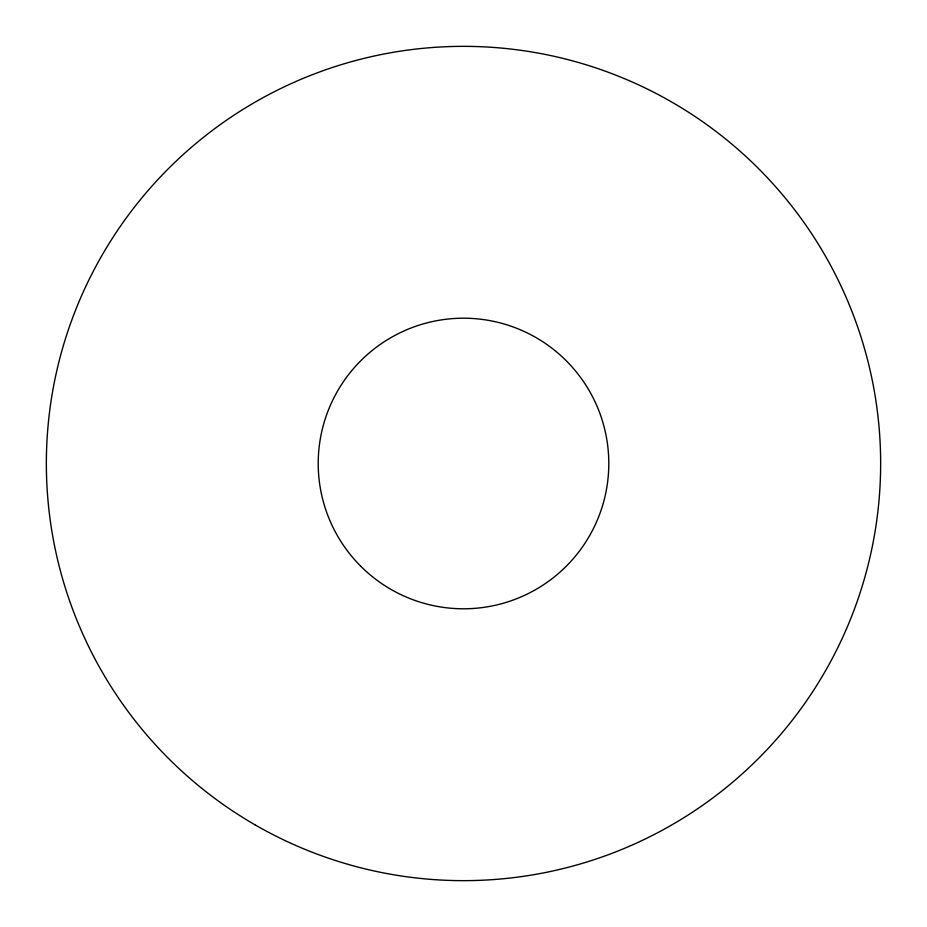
<?xml version="1.0" encoding="UTF-8"?>
<svg xmlns="http://www.w3.org/2000/svg" width="927" height="927" viewBox="0 0 927 927"><rect width="100%" height="100%" fill="white"/><g stroke="black" fill="none" stroke-linecap="round" stroke-linejoin="round"><path stroke-width="1.39" d="M360.765 566.235A145.296 145.296 0 0 0 603.848 501.101A145.296 145.296 0 0 0 425.899 323.152A145.296 145.296 0 0 0 360.765 566.235M254.925 824.763A417.15 417.15 0 0 0 880.65 463.5A417.15 417.15 0 0 0 254.925 102.237A417.15 417.15 0 0 0 254.925 824.763"/></g></svg>
